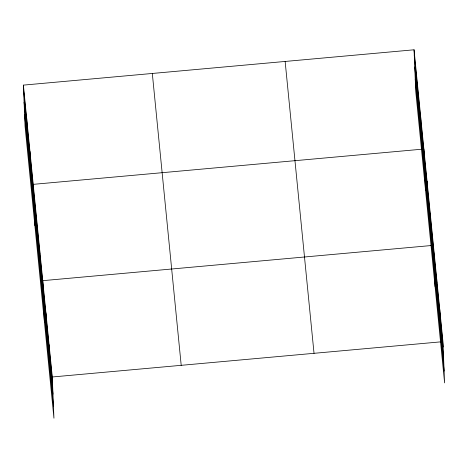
<?xml version="1.0" encoding="UTF-8"?>
<svg xmlns="http://www.w3.org/2000/svg" width="468" height="468" viewBox="0 0 468 468"><rect width="100%" height="100%" fill="white"/><g stroke="black" fill="none" stroke-linecap="round" stroke-linejoin="round"><path stroke-width="0.7" d="M23.4 85.117L52.287 376.98L53.943 418.205L25.056 126.342L23.4 85.117L414.057 49.795L442.944 341.658L444.6 382.882L415.713 91.02L414.057 49.795M421.732 149.222L33.222 184.351L34.878 225.576M431.262 245.536L42.752 280.665L44.407 321.89M52.287 376.98L440.797 341.851M414.268 55.089L443.155 346.952M414.747 66.947L443.635 358.81M415.239 79.162L444.126 371.025M285.141 61.454L314.028 353.317M152.316 73.464L181.204 365.327M23.611 90.412L52.498 382.274M24.09 102.27L52.978 394.132M24.582 114.484L53.469 406.347M439.768 309.553L439.978 314.847M436.591 277.448L436.802 282.742M433.409 245.343L435.065 286.568M430.232 213.238L430.449 218.533M427.056 181.134L427.266 186.428M423.879 149.029L425.535 190.254M420.603 115.953L420.82 121.241M417.333 82.877L417.544 88.165M49.111 344.875L49.321 350.169M45.934 312.77L46.145 318.065M39.575 248.561L39.792 253.855M36.399 216.456L36.609 221.75M29.946 151.275L30.163 156.564M26.676 118.199L26.887 123.488"/></g></svg>
